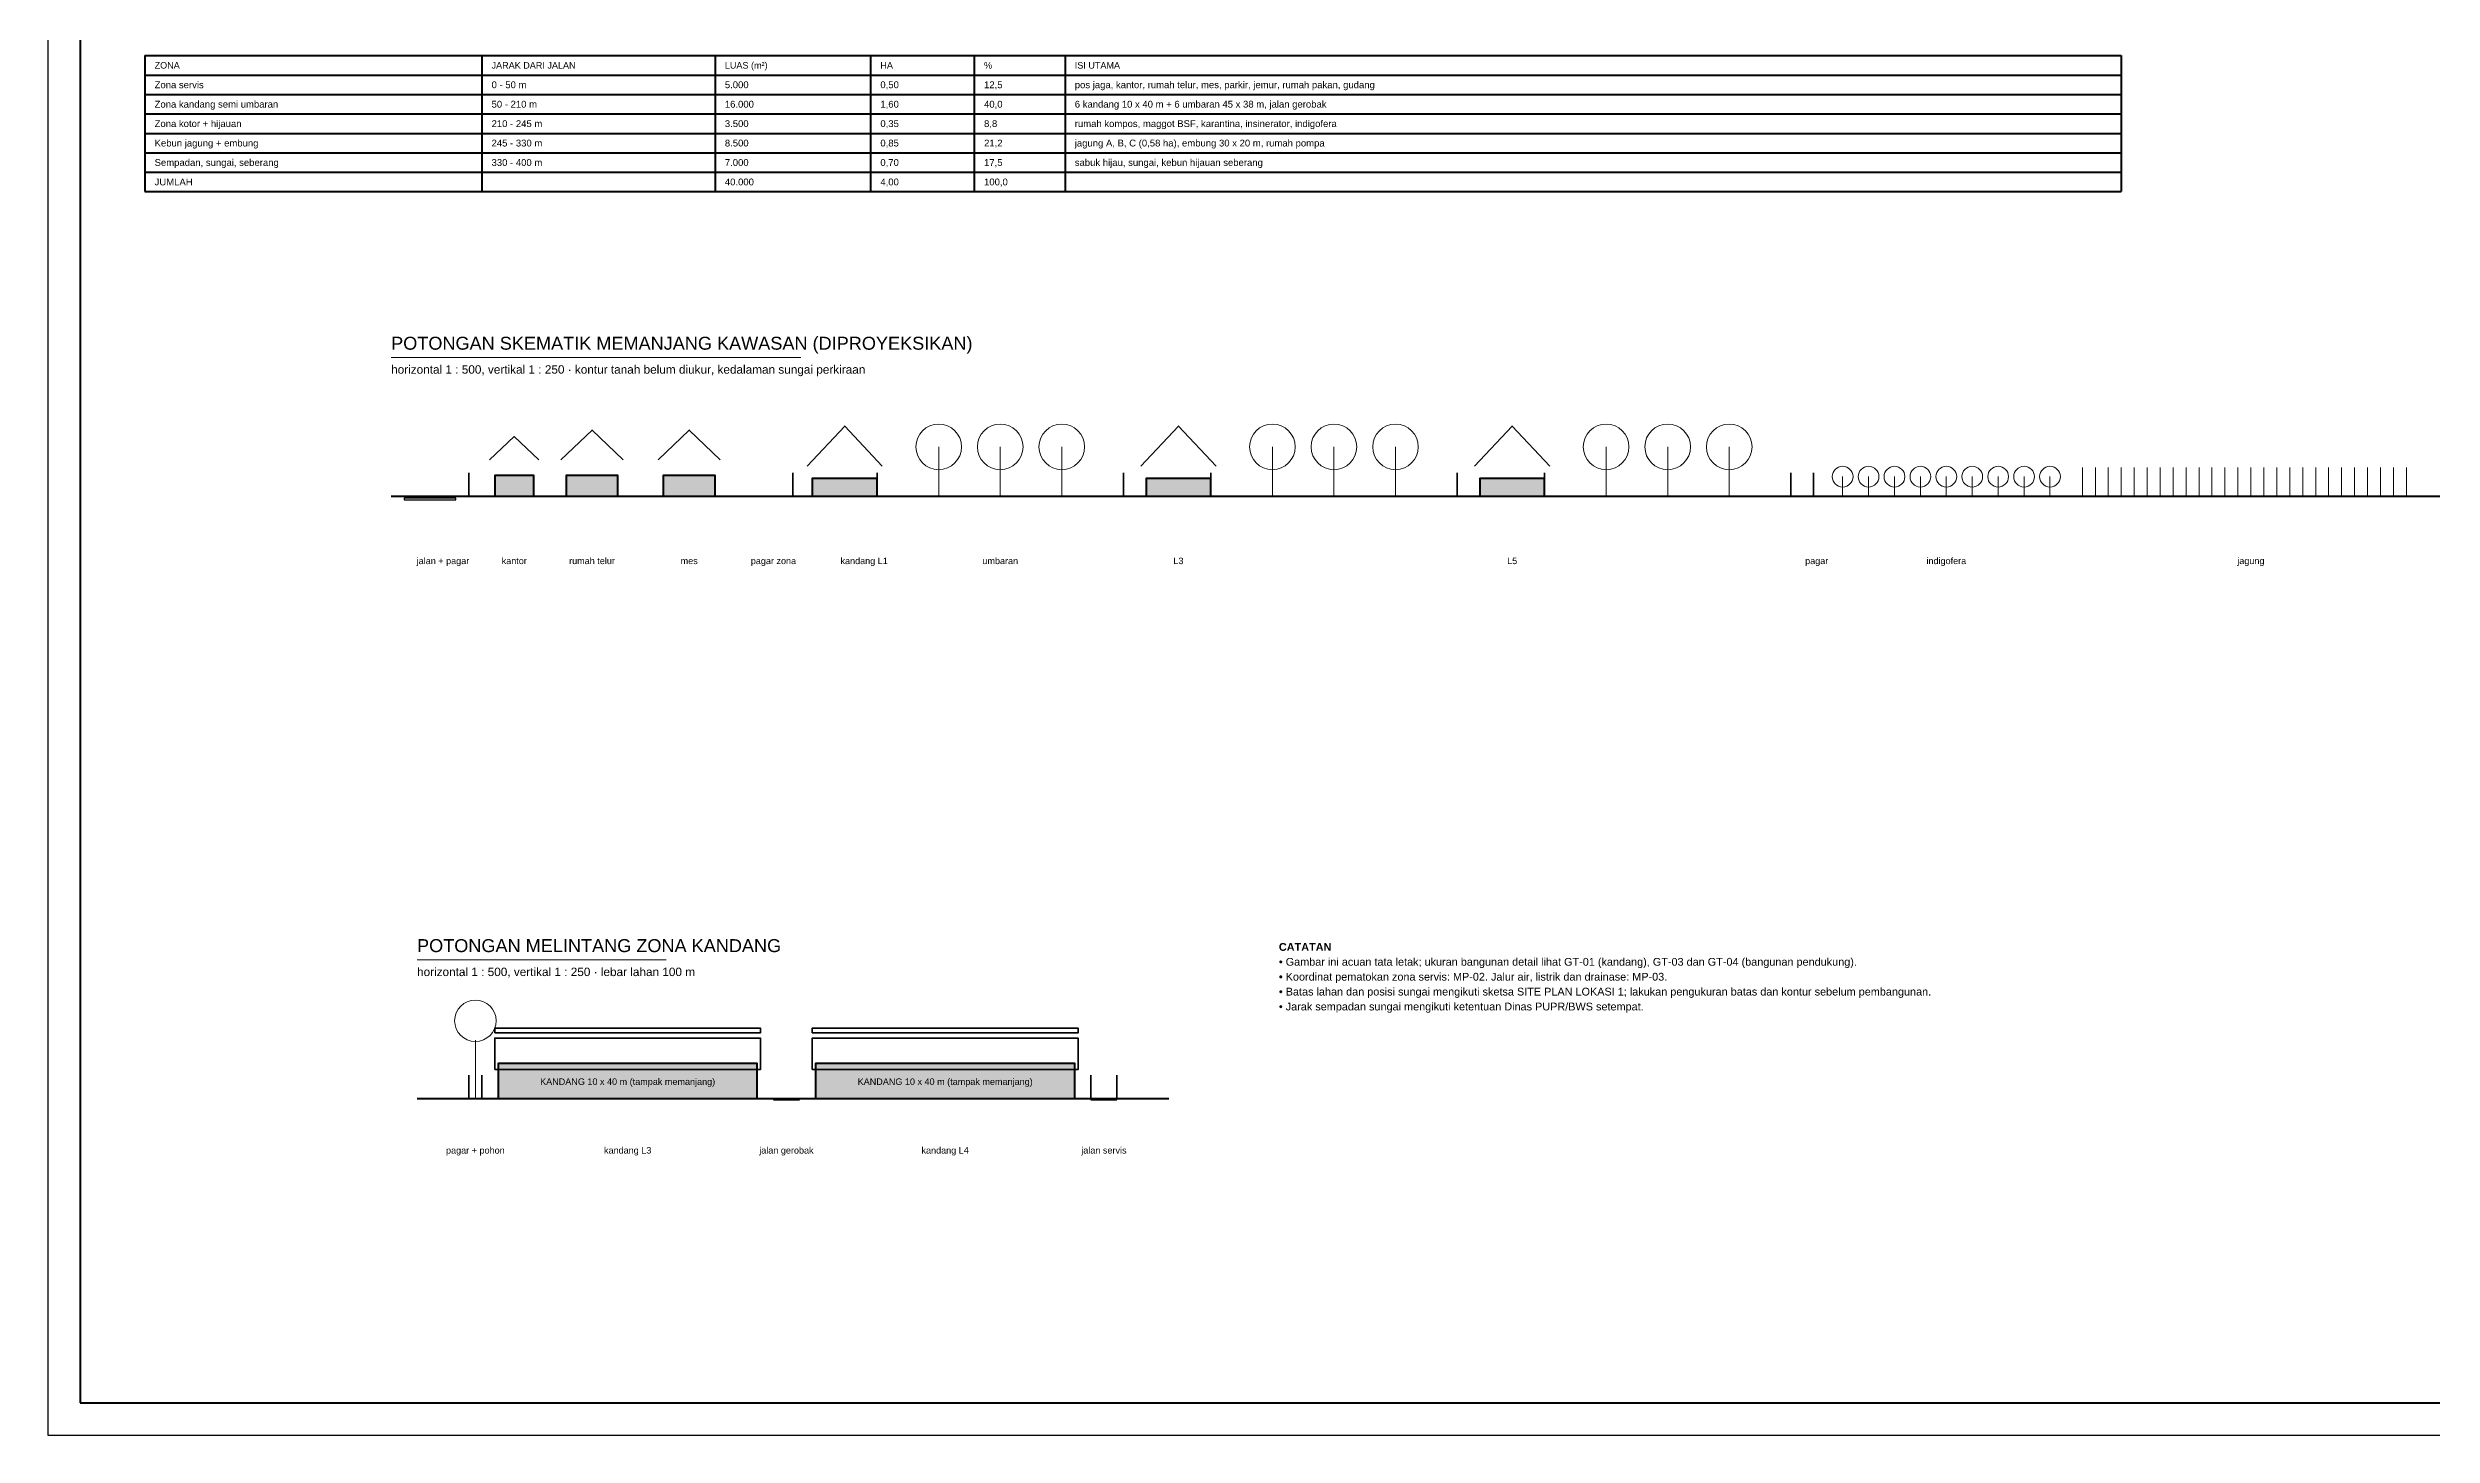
# Model space of a CAD drawing. Header units: centimetres. Extents: x 0 to 128320, y 0 to 42050.
# Drawn here: x 0 to 36800, y 0 to 21423 of the extents above; entities that cross this region are included whole.
import ezdxf
from ezdxf.enums import TextEntityAlignment as Align

# ---------------------------------------------------------------- set-up
doc = ezdxf.new("R2010")
doc.units = ezdxf.units.CM
for name, color, linetype, lineweight in [('A-ATAP', 5, 'CONTINUOUS', 35), ('A-FRAME', 7, 'CONTINUOUS', 50), ('A-HATCH', 8, 'CONTINUOUS', 9), ('A-JALAN', 8, 'CONTINUOUS', 25), ('A-LANSKAP', 82, 'CONTINUOUS', 13), ('A-PAGAR', 94, 'CONTINUOUS', 25), ('A-STRUKTUR', 7, 'CONTINUOUS', 50), ('A-TANAH', 34, 'CONTINUOUS', 18), ('A-TEKS', 7, 'CONTINUOUS', 18)]:
    doc.layers.add(name, color=color, linetype=linetype, lineweight=lineweight)
doc.styles.add('ARIAL', font='arial.ttf')

msp = doc.modelspace()

# ---------------------------------------------------------------- hatches: boundary and pattern name
at = {"layer": 'A-HATCH', "true_color": 0xecd6b4}
h = msp.add_hatch(color=8, dxfattribs=at)
h.dxf.hatch_style = 1
h.paths.add_polyline_path([(6900, 14500), (7500, 14500), (7500, 14820), (6900, 14820)])
h = msp.add_hatch(color=8, dxfattribs=at)
h.dxf.hatch_style = 1
h.paths.add_polyline_path([(8000, 14500), (8800, 14500), (8800, 14820), (8000, 14820)])
h = msp.add_hatch(color=8, dxfattribs=at)
h.dxf.hatch_style = 1
h.paths.add_polyline_path([(9500, 14500), (10300, 14500), (10300, 14820), (9500, 14820)])
at = {"layer": 'A-HATCH', "true_color": 0xcdd6d2}
h = msp.add_hatch(color=8, dxfattribs=at)
h.dxf.hatch_style = 1
h.paths.add_polyline_path([(11800, 14500), (12800, 14500), (12800, 14770), (11800, 14770)])
h = msp.add_hatch(color=8, dxfattribs=at)
h.dxf.hatch_style = 1
h.paths.add_polyline_path([(16950, 14500), (17950, 14500), (17950, 14770), (16950, 14770)])
h = msp.add_hatch(color=8, dxfattribs=at)
h.dxf.hatch_style = 1
h.paths.add_polyline_path([(22100, 14500), (23100, 14500), (23100, 14770), (22100, 14770)])
h = msp.add_hatch(color=8, dxfattribs=at)
h.dxf.hatch_style = 1
h.paths.add_polyline_path([(6950, 5200), (10950, 5200), (10950, 5740), (6950, 5740)])
h = msp.add_hatch(color=8, dxfattribs=at)
h.dxf.hatch_style = 1
h.paths.add_polyline_path([(11850, 5200), (15850, 5200), (15850, 5740), (11850, 5740)])

# ---------------------------------------------------------------- linework, layer by layer
at = {"layer": 'A-ATAP', "lineweight": 35}
for points in [[(7920, 15060), (8400, 15520), (8880, 15060)], [(9420, 15060), (9900, 15520), (10380, 15060)], [(11720, 14960), (12300, 15580), (12880, 14960)], [(16870, 14960), (17450, 15580), (18030, 14960)], [(22020, 14960), (22600, 15580), (23180, 14960)], [(6820, 15060), (7200, 15420), (7580, 15060)]]:
    msp.add_lwpolyline(points, dxfattribs=at)
at = {"layer": 'A-ATAP'}
for points in [[(6900, 6212), (11000, 6212), (11000, 6286), (6900, 6286)], [(11800, 6212), (15900, 6212), (15900, 6286), (11800, 6286)], [(6900, 5646), (11000, 5646), (11000, 6132), (6900, 6132)], [(11800, 5646), (15900, 5646), (15900, 6132), (11800, 6132)]]:
    msp.add_lwpolyline(points, close=True, dxfattribs=at)
at = {"layer": 'A-FRAME'}
for p, q in [((1500, 21300), (32000, 21300)), ((1500, 21300), (1500, 19200)), ((1500, 21000), (32000, 21000)), ((6700, 21300), (6700, 19200)), ((10300, 21300), (10300, 19200)), ((12700, 21300), (12700, 19200)), ((14300, 21300), (14300, 19200)), ((15700, 21300), (15700, 19200)), ((32000, 21300), (32000, 19200)), ((1500, 20700), (32000, 20700)), ((1500, 20400), (32000, 20400)), ((1500, 20100), (32000, 20100)), ((1500, 19800), (32000, 19800)), ((1500, 19500), (32000, 19500)), ((1500, 19200), (32000, 19200))]:
    msp.add_line(p, q, dxfattribs=at)
at = {"layer": 'A-FRAME', "lineweight": 25}
msp.add_lwpolyline([(0, 0), (59450, 0), (59450, 42050), (0, 42050)], close=True, dxfattribs=at)
at = {"layer": 'A-FRAME'}
msp.add_lwpolyline([(500, 500), (58950, 500), (58950, 41550), (500, 41550)], close=True, dxfattribs=at)
at = {"layer": 'A-JALAN'}
for points in [[(5500, 14440), (6300, 14440), (6300, 14470), (5500, 14470)], [(11200, 5180), (11600, 5180), (11600, 5200), (11200, 5200)], [(16100, 5180), (16500, 5180), (16500, 5200), (16100, 5200)]]:
    msp.add_lwpolyline(points, close=True, dxfattribs=at)
at = {"layer": 'A-LANSKAP'}
for p, q in [((13750, 14500), (13750, 15260)), ((14700, 14500), (14700, 15260)), ((15650, 14500), (15650, 15260)), ((18900, 14500), (18900, 15260)), ((19850, 14500), (19850, 15260)), ((20800, 14500), (20800, 15260)), ((24050, 14500), (24050, 15260)), ((25000, 14500), (25000, 15260)), ((25950, 14500), (25950, 15260)), ((27700, 14500), (27700, 14800)), ((28100, 14500), (28100, 14800)), ((28500, 14500), (28500, 14800)), ((28900, 14500), (28900, 14800)), ((29300, 14500), (29300, 14800)), ((29700, 14500), (29700, 14800)), ((30100, 14500), (30100, 14800)), ((30500, 14500), (30500, 14800)), ((30900, 14500), (30900, 14800)), ((31400, 14500), (31400, 14940)), ((31600, 14500), (31600, 14940)), ((31800, 14500), (31800, 14940)), ((32000, 14500), (32000, 14940)), ((32200, 14500), (32200, 14940)), ((32400, 14500), (32400, 14940)), ((32600, 14500), (32600, 14940)), ((32800, 14500), (32800, 14940)), ((33000, 14500), (33000, 14940)), ((33200, 14500), (33200, 14940)), ((33400, 14500), (33400, 14940)), ((33600, 14500), (33600, 14940)), ((33800, 14500), (33800, 14940)), ((34000, 14500), (34000, 14940)), ((34200, 14500), (34200, 14940)), ((34400, 14500), (34400, 14940)), ((34600, 14500), (34600, 14940)), ((34800, 14500), (34800, 14940)), ((35000, 14500), (35000, 14940)), ((35200, 14500), (35200, 14940)), ((35400, 14500), (35400, 14940)), ((35600, 14500), (35600, 14940)), ((35800, 14500), (35800, 14940)), ((36000, 14500), (36000, 14940)), ((36200, 14500), (36200, 14940)), ((36400, 14500), (36400, 14940)), ((6600, 5200), (6600, 6100))]:
    msp.add_line(p, q, dxfattribs=at)
for centre, radius in [((13750, 15260), 352), ((14700, 15260), 352), ((15650, 15260), 352), ((18900, 15260), 352), ((19850, 15260), 352), ((20800, 15260), 352), ((24050, 15260), 352), ((25000, 15260), 352), ((25950, 15260), 352), ((27700, 14800), 160), ((28100, 14800), 160), ((28500, 14800), 160), ((28900, 14800), 160), ((29300, 14800), 160), ((29700, 14800), 160), ((30100, 14800), 160), ((30500, 14800), 160), ((30900, 14800), 160), ((6600, 6400), 320)]:
    msp.add_circle(centre, radius, dxfattribs=at)
at = {"layer": 'A-PAGAR', "lineweight": 35}
for p, q in [((6500, 14500), (6500, 14860)), ((11500, 14500), (11500, 14860)), ((12800, 14500), (12800, 14860)), ((16600, 14500), (16600, 14860)), ((17950, 14500), (17950, 14860)), ((21750, 14500), (21750, 14860)), ((23100, 14500), (23100, 14860)), ((26900, 14500), (26900, 14860)), ((27250, 14500), (27250, 14860)), ((6500, 5200), (6500, 5560)), ((6700, 5200), (6700, 5560)), ((16100, 5200), (16100, 5560)), ((16500, 5200), (16500, 5560))]:
    msp.add_line(p, q, dxfattribs=at)
at = {"layer": 'A-STRUKTUR'}
for points in [[(6900, 14500), (7500, 14500), (7500, 14820), (6900, 14820)], [(8000, 14500), (8800, 14500), (8800, 14820), (8000, 14820)], [(9500, 14500), (10300, 14500), (10300, 14820), (9500, 14820)], [(11800, 14500), (12800, 14500), (12800, 14770), (11800, 14770)], [(16950, 14500), (17950, 14500), (17950, 14770), (16950, 14770)], [(22100, 14500), (23100, 14500), (23100, 14770), (22100, 14770)], [(6950, 5200), (10950, 5200), (10950, 5740), (6950, 5740)], [(11850, 5200), (15850, 5200), (15850, 5740), (11850, 5740)]]:
    msp.add_lwpolyline(points, close=True, dxfattribs=at)
at = {"layer": 'A-TANAH', "lineweight": 50}
for p, q in [((5300, 14500), (41000, 14500)), ((5700, 5200), (17300, 5200))]:
    msp.add_line(p, q, dxfattribs=at)
at = {"layer": 'A-TEKS'}
for p, q in [((5300, 16640), (11624, 16640)), ((5700, 7340), (9544, 7340))]:
    msp.add_line(p, q, dxfattribs=at)

# ---------------------------------------------------------------- texts
at = {"layer": 'A-TEKS', "style": 'ARIAL'}
for s, height, p in [('ZONA', 100, (1650, 21150)), ('JARAK DARI JALAN', 100, (6850, 21150)), ('LUAS (m²)', 100, (10450, 21150)), ('HA', 100, (12850, 21150)), ('%', 100, (14450, 21150)), ('ISI UTAMA', 100, (15850, 21150)), ('Zona servis', 105, (1650, 20850)), ('Zona kandang semi umbaran', 105, (1650, 20550)), ('0 - 50 m', 105, (6850, 20850)), ('5.000', 105, (10450, 20850)), ('0,50', 105, (12850, 20850)), ('12,5', 105, (14450, 20850)), ('6 kandang 10 x 40 m + 6 umbaran 45 x 38 m, jalan gerobak', 105, (15850, 20550)), ('pos jaga, kantor, rumah telur, mes, parkir, jemur, rumah pakan, gudang', 105, (15850, 20850)), ('Zona kotor + hijauan', 105, (1650, 20250)), ('50 - 210 m', 105, (6850, 20550)), ('210 - 245 m', 105, (6850, 20250)), ('3.500', 105, (10450, 20250)), ('16.000', 105, (10450, 20550)), ('0,35', 105, (12850, 20250)), ('1,60', 105, (12850, 20550)), ('40,0', 105, (14450, 20550)), ('8,8', 105, (14450, 20250)), ('rumah kompos, maggot BSF, karantina, insinerator, indigofera', 105, (15850, 20250)), ('Kebun jagung + embung', 105, (1650, 19950)), ('245 - 330 m', 105, (6850, 19950)), ('8.500', 105, (10450, 19950)), ('0,85', 105, (12850, 19950)), ('21,2', 105, (14450, 19950)), ('jagung A, B, C (0,58 ha), embung 30 x 20 m, rumah pompa', 105, (15850, 19950)), ('Sempadan, sungai, seberang', 105, (1650, 19650)), ('330 - 400 m', 105, (6850, 19650)), ('7.000', 105, (10450, 19650)), ('0,70', 105, (12850, 19650)), ('17,5', 105, (14450, 19650)), ('sabuk hijau, sungai, kebun hijauan seberang', 105, (15850, 19650)), ('JUMLAH', 105, (1650, 19350)), ('40.000', 105, (10450, 19350)), ('4,00', 105, (12850, 19350)), ('100,0', 105, (14450, 19350))]:
    msp.add_text(s, height=height, dxfattribs=at).set_placement(p, align=Align.MIDDLE_LEFT)
for s, p in [('POTONGAN SKEMATIK MEMANJANG KAWASAN (DIPROYEKSIKAN)', (5300, 16700)), ('POTONGAN MELINTANG ZONA KANDANG', (5700, 7400))]:
    msp.add_text(s, height=200, dxfattribs=at).set_placement(p, align=Align.BOTTOM_LEFT)
for s, p in [('horizontal 1 : 500, vertikal 1 : 250 · kontur tanah belum diukur, kedalaman sungai perkiraan', (5300, 16520)), ('horizontal 1 : 500, vertikal 1 : 250 · lebar lahan 100 m', (5700, 7220))]:
    msp.add_text(s, height=130, dxfattribs=at).set_placement(p, align=Align.TOP_LEFT)
for s, p in [('jalan + pagar', (6100, 13500)), ('kantor', (7200, 13500)), ('rumah telur', (8400, 13500)), ('mes', (9900, 13500)), ('pagar zona', (11200, 13500)), ('kandang L1', (12600, 13500)), ('umbaran', (14700, 13500)), ('L3', (17450, 13500)), ('L5', (22600, 13500)), ('pagar', (27300, 13500)), ('indigofera', (29300, 13500)), ('jagung', (34000, 13500)), ('KANDANG 10 x 40 m (tampak memanjang)', (8950, 5460)), ('KANDANG 10 x 40 m (tampak memanjang)', (13850, 5460)), ('pagar + pohon', (6600, 4400)), ('kandang L3', (8950, 4400)), ('jalan gerobak', (11400, 4400)), ('kandang L4', (13850, 4400)), ('jalan servis', (16300, 4400))]:
    msp.add_text(s, height=100, dxfattribs=at).set_placement(p, align=Align.MIDDLE_CENTER)
at = {"layer": 'A-TEKS', "insert": (19000, 7600), "char_height": 120, "width": 16000, "attachment_point": 1, "line_spacing_factor": 1.15, "style": 'ARIAL'}
msp.add_mtext('{\\fArial|b1;CATATAN}\\P• Gambar ini acuan tata letak; ukuran bangunan detail lihat GT-01 (kandang), GT-03 dan GT-04 (bangunan pendukung).\\P• Koordinat pematokan zona servis: MP-02. Jalur air, listrik dan drainase: MP-03.\\P• Batas lahan dan posisi sungai mengikuti sketsa SITE PLAN LOKASI 1; lakukan pengukuran batas dan kontur sebelum pembangunan.\\P• Jarak sempadan sungai mengikuti ketentuan Dinas PUPR/BWS setempat.', dxfattribs=at)

doc.saveas('drawing.dxf')
